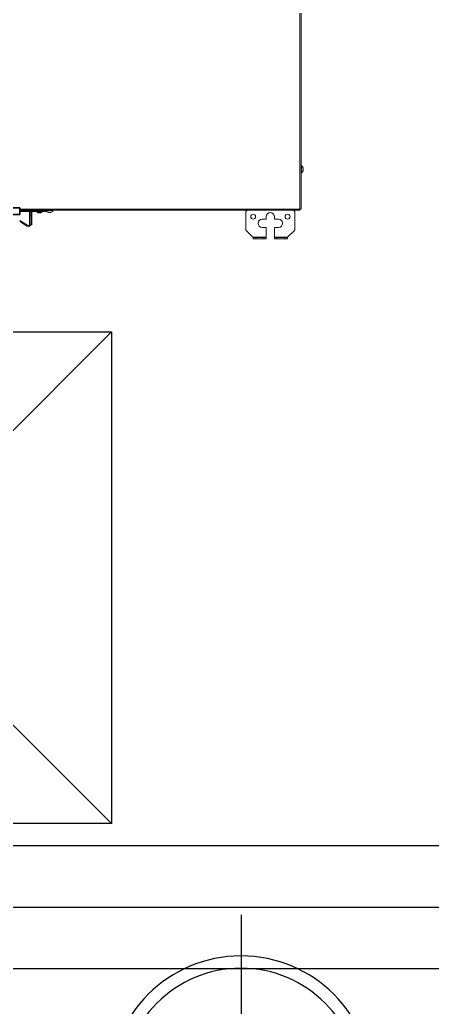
# Model space of a CAD drawing. Header units: millimetres. Extents: x 61566 to 667441, y 0 to 118800.
# Drawn here: x 447890 to 448394, y 55080 to 56285 of the extents above; entities that cross this region are included whole.
import ezdxf

# ---------------------------------------------------------------- set-up
doc = ezdxf.new("R2010")
doc.units = ezdxf.units.MM
doc.header["$LTSCALE"] = 200
doc.linetypes.add('CENTER', pattern=[50.8, 31.75, -6.35, 6.35, -6.35])
for name, color, linetype in [('LG-환기', 2, 'Continuous'), ('환기(RA)', 2, 'Continuous'), ('환기(SA)', 3, 'Continuous'), ('환기유니트', 6, 'Continuous')]:
    doc.layers.add(name, color=color, linetype=linetype)

# ---------------------------------------------------------------- blocks, each defined once
blk = doc.blocks.new('A$C40B63A93')
at = {"color": 1}
for p, q in [((210, 420), (210, 0)), ((420, 210), (0, 210))]:
    blk.add_line(p, q, dxfattribs=at)
at = {"color": 0}
for radius in [160, 145, 75]:
    blk.add_circle((210, 210), radius, dxfattribs=at)
blk = doc.blocks.new('상업용 프리미엄환기 800~1000CMH')
at = {"layer": 'LG-환기', "color": 5}
for p, q in [((220.7, 1411.1), (820.7, 2011.1)), ((820.7, 1411.1), (220.7, 2011.1))]:
    blk.add_line(p, q, dxfattribs=at)
at = {"layer": 'LG-환기', "color": 0, "linetype": 'Continuous', "lineweight": 18}
for p, q in [((5.9, 1295.7), (-2.1, 1287.6)), ((5.9, 1295.7), (6.2, 1296)), ((22, 1295.7), (5.9, 1295.7)), ((6.2, 1296), (6.2, 1297.6)), ((6.2, 1297.6), (22, 1297.6)), ((22, 1296), (6.2, 1296)), ((9.2, 1297.6), (9.2, 1296)), ((19, 1296), (19, 1297.6)), ((22, 1284), (22, 1297.6)), ((32, 1297.6), (47.8, 1297.6)), ((32, 1297.6), (32, 1284)), ((47.8, 1296), (32, 1296)), ((48.1, 1295.7), (32, 1295.7)), ((35, 1297.6), (35, 1296)), ((44.8, 1296), (44.8, 1297.6)), ((47.8, 1297.6), (47.8, 1296)), ((56.1, 1287.6), (47.8, 1296)), ((-3, 1265.6), (-3, 1285.5)), ((17, 1283.5), (21.5, 1283.5)), ((32.5, 1283.5), (37, 1283.5)), ((57, 1285.5), (57, 1265.6)), ((317.9, 1280.5), (319.4, 1280.5)), ((317.9, 1280.5), (317.9, 1264.9)), ((319.4, 1280.5), (319.4, 1264.9)), ((320.7, 1279.5), (320.7, 1264.1)), ((323.4, 1281), (332.7, 1275)), ((324.1, 1282), (332.7, 1276.4)), ((21.5, 1273.5), (17, 1273.5)), ((22, 1270.5), (22, 1273)), ((32, 1273), (32, 1270.5)), ((37, 1273.5), (32.5, 1273.5)), ((319.4, 1268.5), (320.7, 1268.5)), ((332.5, 1261.3), (-10.4, 1261.3)), ((-10.4, 23.9), (-10.4, 1261.3)), ((-9.1, 1262.6), (332.5, 1262.6)), ((-9.1, 1262.6), (-9.1, 988.1)), ((292, 1263), (300.8, 1263)), ((298.4, 1265), (298.3, 1265)), ((317.9, 1264.9), (319.4, 1264.9)), ((-12.8, 1214.5), (-12.8, 1214.5)), ((-10.9, 1208.1), (-10.9, 1217))]:
    blk.add_line(p, q, dxfattribs=at)
at = {"layer": 'LG-환기', "color": 0, "linetype": 'Continuous', "lineweight": 13}
for p, q in [((306.6, 1265.9), (306.6, 1265.9)), ((308.3, 1265.9), (306.7, 1265.9)), ((308.3, 1265.9), (308.3, 1265.9)), ((310.7, 1265.9), (309.1, 1265.9)), ((309.1, 1265.9), (309.1, 1265.9)), ((310.8, 1265.9), (310.8, 1265.9)), ((305.3, 1264.7), (305.2, 1263.8)), ((305.3, 1264.7), (312.1, 1264.7)), ((312.2, 1263.8), (312.1, 1264.7))]:
    blk.add_line(p, q, dxfattribs=at)
at = {"layer": 'LG-환기', "color": 0, "linetype": 'Continuous', "lineweight": 35}
for p, q in [((705.5, 1267.8), (332.5, 1267.8)), ((332.5, 1267.8), (332.5, 1259.8)), ((300.7, 1263.8), (300.7, 1263.2)), ((300.7, 1263.8), (332.5, 1263.8)), ((300.7, 1262.6), (300.7, 1262.6)), ((705.5, 1259.8), (332.5, 1259.8))]:
    blk.add_line(p, q, dxfattribs=at)
at = {"layer": 'LG-환기', "color": 7}
blk.add_lwpolyline([(220.7, 2011.1), (820.7, 2011.1), (820.7, 1411.1), (220.7, 1411.1)], close=True, dxfattribs=at)
at = {"layer": 'LG-환기', "color": 0, "linetype": 'Continuous', "lineweight": 18}
for centre in [(6, 1270.5), (48, 1270.5)]:
    blk.add_circle(centre, 3, dxfattribs=at)
for centre, radius, start, end in [((0, 1285.5), 3, 135, 180), ((17, 1278.5), 5, 90, 270), ((21.5, 1284), 0.5, 270, 0), ((32.5, 1284), 0.5, 180, 270), ((37, 1278.5), 5, 270, 90), ((54, 1285.5), 3, 0, 45), ((322.4, 1279.5), 3, 57.2, 180), ((322.4, 1279.5), 1.8, 57.2, 180), ((0, 1265.6), 3, 180, 270), ((21.5, 1273), 0.5, 0, 90), ((27, 1270.5), 5, 180, 0), ((32.5, 1273), 0.5, 90, 180), ((54, 1265.6), 3, 270, 0), ((292.2, 1262.9), 0.3, 145.3987, 270), ((296.4, 1260), 5.4, 116.0867, 145.3987), ((296.4, 1260), 5.4, 34.6013, 68.604), ((300.6, 1262.9), 0.3, 270, 34.6013), ((318.7, 1262.5), 2.5, 29.9994, 149.9962), ((-7.8, 1212.6), 5.4, 124.6013, 158.604), ((-7.8, 1212.6), 5.4, 206.0867, 235.3987), ((-10.7, 1216.8), 0.3, 0, 124.6013), ((-10.7, 1208.4), 0.3, 235.3987, 0)]:
    blk.add_arc(centre, radius, start, end, dxfattribs=at)
at = {"layer": 'LG-환기', "color": 0, "linetype": 'Continuous', "lineweight": 13}
for centre, start, end in [((306.6, 1264.6), 90, 175), ((310.8, 1264.6), 5, 90)]:
    blk.add_arc(centre, 1.3, start, end, dxfattribs=at)
at = {"layer": 'LG-환기', "color": 0, "linetype": 'Continuous', "lineweight": 35}
blk.add_arc((-8.3, 1260.5), 1.3, 127.9798, 142.0199, dxfattribs=at)
at = {"layer": 'LG-환기', "color": 0, "linetype": 'Continuous', "lineweight": 18}
for points, knots in [([(295.7, 1265.3), (295.6, 1265.3), (295.5, 1265.3), (295.3, 1265.2), (295.3, 1265.2), (295.1, 1265.2), (295.1, 1265.2), (295, 1265.2), (294.9, 1265.1), (294.8, 1265.1), (294.7, 1265.1), (294.5, 1265), (294.4, 1265)], [0, 0, 0, 0, 0.25, 0.25, 0.375, 0.375, 0.5, 0.5, 0.625, 0.625, 0.75, 1, 1, 1, 1]), ([(296, 1265.3), (296, 1265.3), (296, 1265.3), (296, 1265.3), (296, 1265.3), (296, 1265.3), (296, 1265.3), (296, 1265.3), (296, 1265.3), (295.9, 1265.3), (295.9, 1265.3), (295.9, 1265.3), (295.9, 1265.3), (295.9, 1265.3), (295.9, 1265.3), (295.9, 1265.3), (295.9, 1265.3), (295.8, 1265.3), (295.8, 1265.3), (295.8, 1265.3), (295.8, 1265.3), (295.8, 1265.3), (295.7, 1265.3), (295.7, 1265.3), (295.7, 1265.3)], [0, 0, 0, 0, 0.125, 0.125, 0.1875, 0.1875, 0.25, 0.25, 0.375, 0.375, 0.4375, 0.4375, 0.5, 0.5, 0.625, 0.625, 0.6875, 0.6875, 0.75, 0.8125, 0.8125, 0.875, 0.875, 1, 1, 1, 1]), ([(296, 1265), (296, 1265), (296, 1265.1), (296, 1265.2), (296, 1265.2), (296, 1265.2), (296, 1265.2), (296, 1265.3), (296, 1265.3), (296, 1265.3)], [0, 0, 0, 0, 0.5, 0.5, 0.625, 0.625, 0.75, 0.75, 1, 1, 1, 1]), ([(296.8, 1265.3), (296.8, 1265.3), (296.8, 1265.2), (296.8, 1265.1), (296.8, 1265.1), (296.8, 1265.1), (296.8, 1265), (296.8, 1265), (296.8, 1265), (296.8, 1265)], [0, 0, 0, 0, 0.5, 0.5, 0.75, 0.75, 0.875, 0.875, 1, 1, 1, 1]), ([(297.1, 1265.3), (297.1, 1265.3), (297.1, 1265.3), (297, 1265.3), (297, 1265.3), (297, 1265.3), (297, 1265.3), (297, 1265.3), (297, 1265.3), (296.9, 1265.3), (296.9, 1265.3), (296.9, 1265.3), (296.9, 1265.3), (296.9, 1265.3), (296.9, 1265.3), (296.8, 1265.3), (296.8, 1265.3), (296.8, 1265.3), (296.8, 1265.3), (296.8, 1265.3), (296.8, 1265.3), (296.8, 1265.3), (296.8, 1265.3), (296.8, 1265.3), (296.8, 1265.3)], [0, 0, 0, 0, 0.125, 0.125, 0.1875, 0.1875, 0.25, 0.25, 0.375, 0.375, 0.4375, 0.4375, 0.5, 0.5, 0.625, 0.625, 0.6875, 0.6875, 0.75, 0.8125, 0.8125, 0.875, 0.875, 1, 1, 1, 1]), ([(298.3, 1265), (298.2, 1265), (298.1, 1265.1), (298, 1265.1), (297.9, 1265.1), (297.8, 1265.2), (297.8, 1265.2), (297.5, 1265.2), (297.3, 1265.3), (297.1, 1265.3)], [0, 0, 0, 0, 0.25, 0.25, 0.375, 0.375, 0.5, 0.5, 1, 1, 1, 1]), ([(-13.1, 1213.3), (-13.1, 1213.2), (-13.1, 1213.2), (-13.2, 1213.2), (-13.2, 1213.2), (-13.2, 1213.2), (-13.2, 1213.2), (-13.2, 1213.1), (-13.2, 1213.1), (-13.2, 1213.1), (-13.2, 1213.1), (-13.2, 1213.1), (-13.2, 1213.1), (-13.2, 1213), (-13.2, 1213), (-13.2, 1213), (-13.2, 1213), (-13.2, 1213), (-13.2, 1213), (-13.2, 1213), (-13.2, 1213), (-13.2, 1213), (-13.1, 1213), (-13.1, 1213), (-13.1, 1213)], [0, 0, 0, 0, 0.125, 0.125, 0.1875, 0.1875, 0.25, 0.25, 0.375, 0.375, 0.4375, 0.4375, 0.5, 0.5, 0.625, 0.625, 0.6875, 0.6875, 0.75, 0.8125, 0.8125, 0.875, 0.875, 1, 1, 1, 1]), ([(-13.1, 1212.2), (-13.1, 1212.2), (-13.1, 1212.2), (-13.2, 1212.1), (-13.2, 1212.1), (-13.2, 1212.1), (-13.2, 1212.1), (-13.2, 1212.1), (-13.2, 1212.1), (-13.2, 1212.1), (-13.2, 1212.1), (-13.2, 1212.1), (-13.2, 1212.1), (-13.2, 1212.1), (-13.2, 1212), (-13.2, 1212), (-13.2, 1212), (-13.2, 1212), (-13.2, 1212), (-13.2, 1212), (-13.2, 1211.9), (-13.2, 1211.9), (-13.1, 1211.9), (-13.1, 1211.9), (-13.1, 1211.9)], [0, 0, 0, 0, 0.125, 0.125, 0.1875, 0.1875, 0.25, 0.25, 0.375, 0.375, 0.4375, 0.4375, 0.5, 0.5, 0.625, 0.625, 0.6875, 0.6875, 0.75, 0.8125, 0.8125, 0.875, 0.875, 1, 1, 1, 1]), ([(-12.8, 1214.5), (-12.9, 1214.4), (-12.9, 1214.3), (-13, 1214.1), (-13, 1214.1), (-13, 1214), (-13, 1213.9), (-13.1, 1213.7), (-13.1, 1213.5), (-13.1, 1213.3)], [0, 0, 0, 0, 0.25, 0.25, 0.375, 0.375, 0.5, 0.5, 1, 1, 1, 1]), ([(-13.1, 1213), (-13.1, 1213), (-13.1, 1213), (-13, 1213), (-13, 1213), (-12.9, 1213), (-12.9, 1213), (-12.8, 1213), (-12.8, 1213), (-12.8, 1213)], [0, 0, 0, 0, 0.5, 0.5, 0.75, 0.75, 0.875, 0.875, 1, 1, 1, 1]), ([(-12.8, 1212.2), (-12.9, 1212.2), (-13, 1212.2), (-13, 1212.2), (-13, 1212.2), (-13.1, 1212.2), (-13.1, 1212.2), (-13.1, 1212.2), (-13.1, 1212.2), (-13.1, 1212.2)], [0, 0, 0, 0, 0.5, 0.5, 0.625, 0.625, 0.75, 0.75, 1, 1, 1, 1]), ([(-13.1, 1211.9), (-13.1, 1211.7), (-13.1, 1211.6), (-13.1, 1211.5), (-13.1, 1211.4), (-13, 1211.3), (-13, 1211.3), (-13, 1211.1), (-13, 1211.1), (-13, 1211), (-12.9, 1210.8), (-12.8, 1210.7), (-12.8, 1210.6)], [0, 0, 0, 0, 0.25, 0.25, 0.375, 0.375, 0.5, 0.5, 0.625, 0.625, 0.75, 1, 1, 1, 1])]:
    blk.add_open_spline(points, degree=3, knots=knots, dxfattribs=at)
at = {"layer": 'LG-환기', "color": 0, "linetype": 'Continuous', "lineweight": 13}
for points in [[(306.6, 1265.9), (306.6, 1265.9), (306.6, 1265.9), (306.6, 1265.9), (306.7, 1265.9)], [(310.7, 1265.9), (310.8, 1265.9), (310.8, 1265.9), (310.8, 1265.9), (310.8, 1265.9)]]:
    blk.add_open_spline(points, degree=3, dxfattribs=at)
blk.add_open_spline([(308.3, 1265.9), (308.4, 1265.9), (308.4, 1265.9), (308.5, 1265.9), (308.6, 1265.9), (308.6, 1265.9), (308.7, 1265.9), (308.7, 1265.9), (308.7, 1265.9), (308.8, 1265.9), (308.8, 1265.9), (309, 1265.9), (309, 1265.9), (309.1, 1265.9)], degree=3, knots=[0, 0, 0, 0, 0.25, 0.25, 0.375, 0.4375, 0.46875, 0.46875, 0.5, 0.5, 0.75, 0.75, 1, 1, 1, 1], dxfattribs=at)
at = {"layer": 'LG-환기', "color": 0, "linetype": 'Continuous', "lineweight": 18}
for points in [[(294.4, 1265), (294.4, 1265), (294.4, 1265), (294.4, 1265)], [(296.8, 1265), (296.5, 1265), (296.3, 1265), (296, 1265)], [(-12.8, 1213), (-12.8, 1212.7), (-12.8, 1212.4), (-12.8, 1212.2)], [(-12.8, 1210.6), (-12.8, 1210.6), (-12.8, 1210.6), (-12.8, 1210.6)]]:
    blk.add_open_spline(points, degree=3, dxfattribs=at)

msp = doc.modelspace()

# ---------------------------------------------------------------- linework, layer by layer
at = {"layer": '환기(SA)'}
for p, q in [((444682.2, 55277.3), (449335, 55277.3)), ((444682.2, 55127.3), (449335, 55127.3))]:
    msp.add_line(p, q, dxfattribs=at)
at = {"layer": '환기(SA)', "color": 1, "linetype": 'CENTER'}
msp.add_line((444682.2, 55202.3), (449335, 55202.3), dxfattribs=at)

# ---------------------------------------------------------------- block references
at = {"layer": '환기(RA)', "xscale": -1}
msp.add_blockref('A$C40B63A93', (448370.4, 54772.6), dxfattribs=at)
at = {"layer": '환기유니트', "rotation": 180}
msp.add_blockref('상업용 프리미엄환기 800~1000CMH', (448223.2, 57315.2), dxfattribs=at)

doc.saveas('drawing.dxf')
